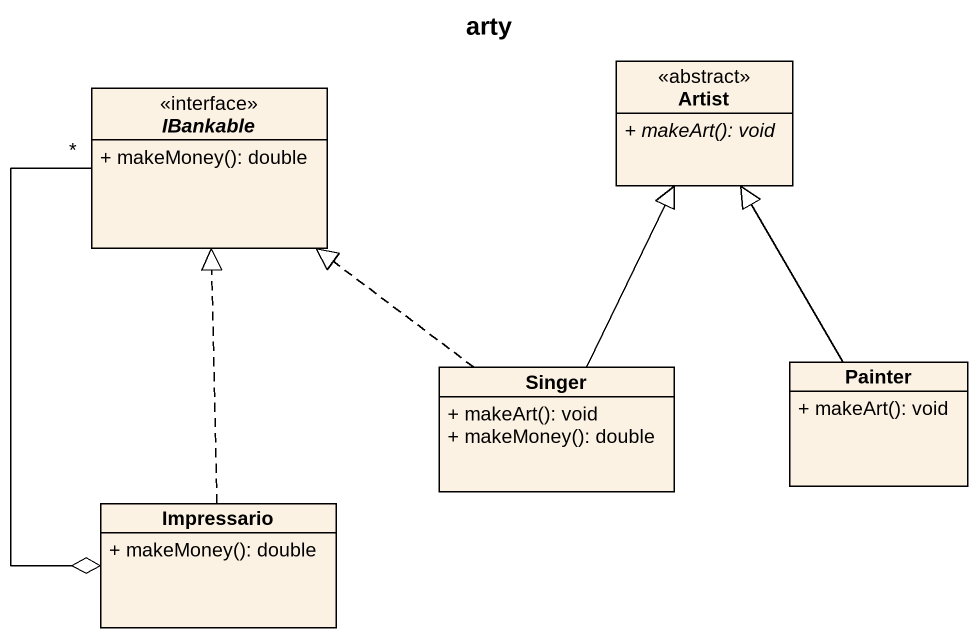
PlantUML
@startuml
title arty
hide circle
hide empty members
skinparam classAttributeIconSize 0
interface IBankable <<interface>> {
  + makeMoney(): double
}
class Artist <<abstract>> {
  {abstract} + makeArt(): void
}
class Singer {
  + makeArt(): void
  + makeMoney(): double
}
class Painter {
  + makeArt(): void
}
class Impressario {
  + makeMoney(): double
}
IBankable "*" --o Impressario
Singer .up.|> IBankable
Singer -up-|> Artist
Painter -up-|> Artist
Impressario .up.|> IBankable
@enduml
